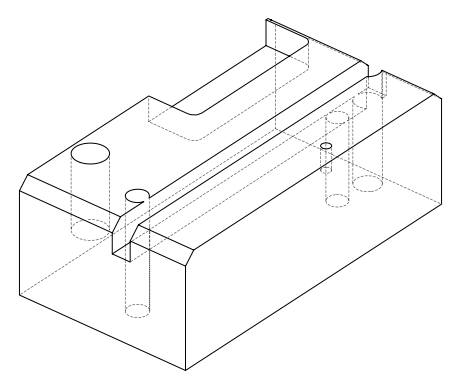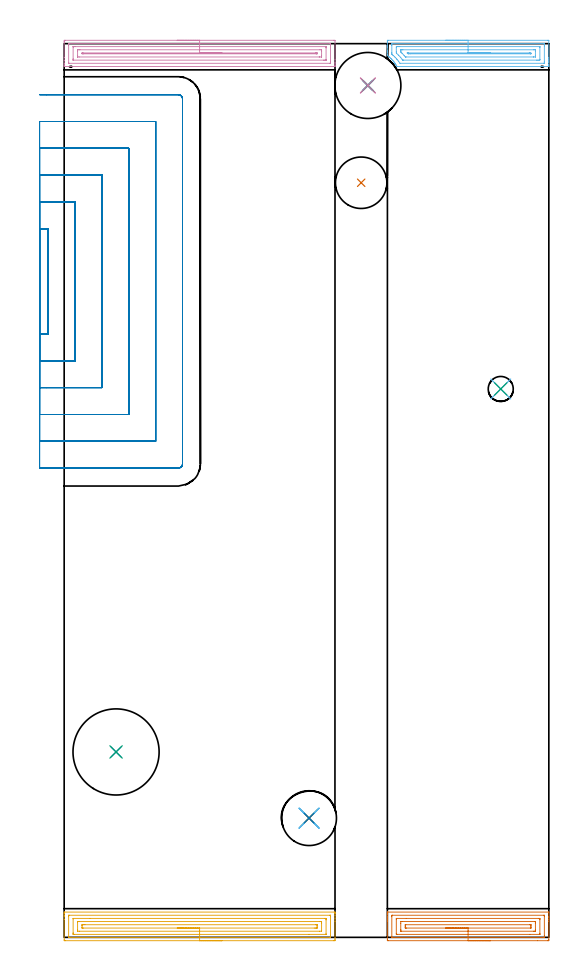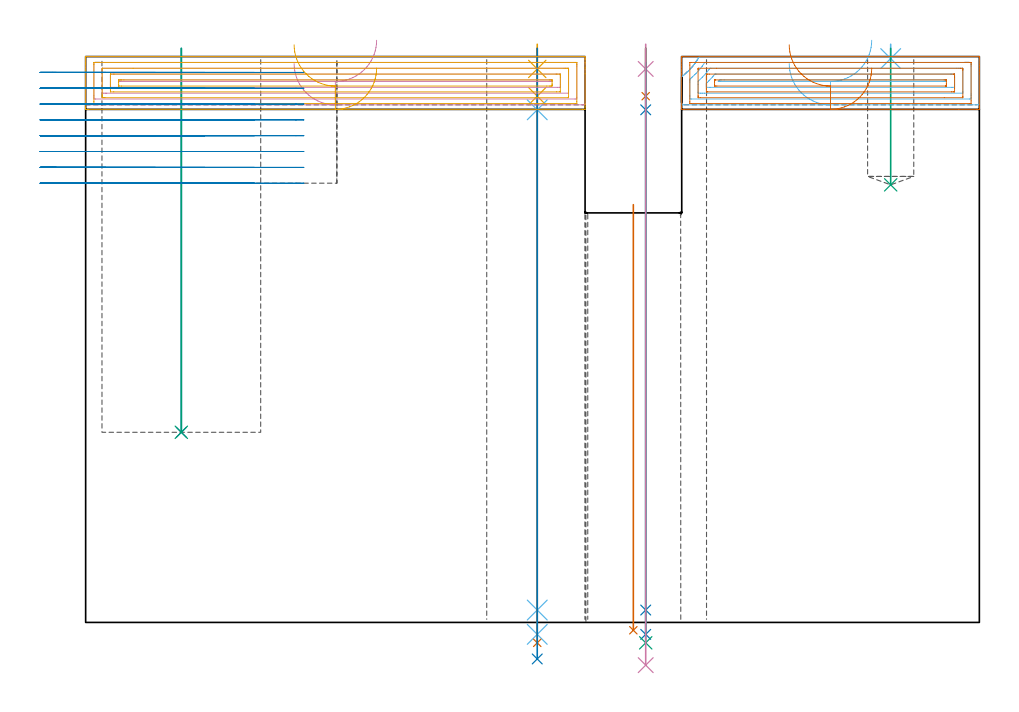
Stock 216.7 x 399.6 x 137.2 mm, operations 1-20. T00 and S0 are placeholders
(PLAN: 22 operations, 13 tool changes, 75.6 min)
(1 INDEXABLE_INSERT_DRILL_THROUGH_HOLE_FROM_SOLID | STEP1HOLE_2 | NXT0302_017 | 0.42 min | 56939 mm3)
(2 INDEXABLE_INSERT_DRILL_BLIND_HOLE_FROM_SOLID | STEP1POCKET | NXT0302_017 | 0.37 min | 37690 mm3)
(3 DRILL_TO_ENLARGE_BLIND_HOLE | STEP1POCKET | UGT0301_384 | 0.37 min | 68308 mm3)
(4 SPOT_DRILL | STEP1HOLE | NXT0321_9005460120000 | 0.05 min | 179 mm3)
(5 SPOT_DRILL_1 | STEP1HOLE_1 | NXT0321_9005460120000 | 0.05 min | 179 mm3)
(6 SPOT_DRILL_2 | STEP1POCKET_1 | NXT0321_9005460120000 | 0.03 min | 6 mm3)
(7 DRILL_BLIND_HOLE_INTO_CENTER | STEP1HOLE | NXT0301_035 | 0.05 min | 207 mm3)
(8 GUN_DRILL_THROUGH_HOLE | STEP1HOLE | UGT0307_002 | 0.63 min | 3585 mm3)
(9 SPADE_DRILL_TO_ENLARGE_THROUGH_HOLE | STEP1HOLE | UGT0306_006 | 0.58 min | 21862 mm3)
(10 DRILL_TO_ENLARGE_THROUGH_HOLE | STEP1HOLE | UGT0301_394 | 0.6 min | 67873 mm3)
(11 DRILL_BLIND_HOLE_INTO_CENTER_1 | STEP1HOLE_1 | NXT0301_035 | 0.05 min | 207 mm3)
(12 GUN_DRILL_THROUGH_HOLE_1 | STEP1HOLE_1 | UGT0307_002 | 0.62 min | 3587 mm3)
(13 SPADE_DRILL_TO_ENLARGE_THROUGH_HOLE_1 | STEP1HOLE_1 | UGT0306_006 | 0.58 min | 21859 mm3)
(14 DRILL_TO_ENLARGE_THROUGH_HOLE_1 | STEP1HOLE_1 | UGT0301_058 | 0.59 min | 38782 mm3)
(15 DRILL_BLIND_HOLE_INTO_CENTER_2 | STEP1POCKET_1 | NXT0301_083 | 0.13 min | 2915 mm3)
(16 AREA_MILL | FG_CHAMFER_SURFACE | UGT0205_001 | 5.02 min | 8711 mm3)
(17 AREA_MILL_1 | FG_CHAMFER_SURFACE_1 | UGT0205_001 | 5.09 min | 10479 mm3)
(18 AREA_MILL_2 | FG_CHAMFER_SURFACE_2 | UGT0205_001 | 3.02 min | 5240 mm3)
(19 AREA_MILL_3 | FG_CHAMFER_SURFACE_3 | UGT0205_001 | 3.13 min | 6464 mm3)
(20 MILL_SLOT | SLOT_PARTIAL_RECTANGULAR | NXT0201_012 | Follow Part, ap 4, ae 75% | 34.53 min | 340902 mm3)
(21 MILL_RECTANGULAR_SLOT | SLOT_RECTANGULAR | NXT0201_012 | Follow Part, ap 4, ae 75% | 18.02 min | 309838 mm3)
(22 MILL_RECTANGULAR_SLOT_1 | SLOT_RECTANGULAR_1 | NXT0201_012 | Follow Part, ap 4, ae 75% | 1.63 min | 4791 mm3)
(TOOL NXT0302_017 | Index. Insert Drill 23mm [880-D2300L25-05] | D23 PA176 FL115 Z2)
(TOOL UGT0301_384 | Twist Drill Flat Bottom 38.5 mm | D38.5 PA180 FL175 Z2)
(TOOL NXT0321_9005460120000 | NC Spot Drill, 142deg, 12mm, Carbide, Uncoated | D12 PA142 FL30 Z2)
(TOOL NXT0301_035 | Carbide Drill 6.4mm [860.1-0640-032A1-MM 2214] | D6.4 PA140 FL53 Z2)
(TOOL UGT0307_002 | Gun Drill 6 mm | D6 PA130 FL24 Z1)
(TOOL UGT0306_006 | Spade Drill 15.5mm | D15.5 PA132 FL10 Z2)
(TOOL UGT0301_394 | Twist Drill 29.5 mm | D29.5 PA118 FL165 Z2)
(TOOL UGT0301_058 | Twist Drill 24.5 mm | D24.5 PA118 FL160 Z2)
(TOOL NXT0301_083 | Carbide Drill 11.2mm [860.1-1120-056A1-MM 2214] | D11.2 PA140 FL72 Z2)
(TOOL UGT0205_001 | Chamfer Mill 20 x 3 x 45 deg. | D20 FL50 Z2)
(TOOL NXT0201_012 | ENDMILL 16mm [2P460-1600-NA 1630] | D16 FL38 Z6)
(OP 1 INDEXABLE_INSERT_DRILL_THROUGH_HOLE_FROM_SOLID)
G17 G21 G94 G90
T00 M6
G54
G17 G0 G90 X132.8 Y337.4 S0 M3
G43 Z147.2 H1
G94 G81 G98 Z-1.902 F250. R101.3
G80
M5
M2
(OP 2 INDEXABLE_INSERT_DRILL_BLIND_HOLE_FROM_SOLID)
G17 G21 G94 G90
T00 M6
G54
G17 G0 G90 X23.2 Y82.9 S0 M3
G43 Z147.2 H1
G94 G81 G98 Z46.1 F250. R139.2
G80
M5
M2
(OP 3 DRILL_TO_ENLARGE_BLIND_HOLE)
G17 G21 G94 G90
T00 M6
G54
G17 G0 G90 X23.2 Y82.9 S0 M3
G43 Z147.2 H0
G94 G81 G98 Z46.1 F250. R139.2
G80
M5
M2
(OP 4 SPOT_DRILL)
G17 G21 G94 G90
T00 M6
G54
G17 G0 G90 X135.8 Y380.9 S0 M3
G43 Z147.2 H0
G94 G81 G98 Z134.2 F250. R140.2
G80
M5
M2
(OP 5 SPOT_DRILL_1)
G17 G21 G94 G90
T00 M6
G54
G17 G0 G90 X109.5 Y53.3 S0 M3
G43 Z147.2 H0
G94 G81 G98 Z134.2 F250. R140.2
G80
M5
M2
(OP 6 SPOT_DRILL_2)
G17 G21 G94 G90
T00 M6
G54
G17 G0 G90 X195.2 Y245.2 S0 M3
G43 Z147.2 H0
G94 G81 G98 Z136.718 F250. R140.2
G80
M5
M2
(OP 7 DRILL_BLIND_HOLE_INTO_CENTER)
G17 G21 G94 G90
T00 M6
G54
G17 G0 G90 X135.8 Y380.9 S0 M3
G43 Z147.2 H1
G94 G81 G98 Z127.6 F250. R139.2
G80
M5
M2
(OP 8 GUN_DRILL_THROUGH_HOLE)
G17 G21 G94 G90
T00 M6
G54
G17 G0 G90 X135.8 Y380.9 M8
G43 Z147.2 H0
Z135.772
S716 M3
G94 G1 Z124.293 F125. M26
G4 X.084
Z3. F250.
G4 X.084
Z-2.899 F125.
G4 X.084
M5
M9
G0 Z135.772
Z147.2
M2
(OP 9 SPADE_DRILL_TO_ENLARGE_THROUGH_HOLE)
G17 G21 G94 G90
T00 M6
G54
G17 G0 G90 X135.8 Y380.9 S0 M3
G43 Z147.2 H0
G94 G73 G98 Z-4.951 F250. Q14.215 R139.2
G80
M5
M2
(OP 10 DRILL_TO_ENLARGE_THROUGH_HOLE)
G17 G21 G94 G90
T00 M6
G54
G17 G0 G90 X135.8 Y380.9 S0 M3
G43 Z147.2 H0
G94 G73 G98 Z-10.363 F250. Q24.594 R139.2
G80
M5
M2
(OP 11 DRILL_BLIND_HOLE_INTO_CENTER_1)
G17 G21 G94 G90
T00 M6
G54
G17 G0 G90 X109.5 Y53.3 S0 M3
G43 Z147.2 H1
G94 G81 G98 Z127.6 F250. R139.2
G80
M5
M2
(OP 12 GUN_DRILL_THROUGH_HOLE_1)
G17 G21 G94 G90
T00 M6
G54
G17 G0 G90 X109.5 Y53.3 M8
G43 Z147.2 H0
Z134.572
S716 M3
G94 G1 Z124.293 F125. M26
G4 X.084
Z3. F250.
G4 X.084
Z-2.899 F125.
G4 X.084
M5
M9
G0 Z134.572
Z147.2
M2
(OP 13 SPADE_DRILL_TO_ENLARGE_THROUGH_HOLE_1)
G17 G21 G94 G90
T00 M6
G54
G17 G0 G90 X109.5 Y53.3 S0 M3
G43 Z147.2 H0
G94 G73 G98 Z-4.951 F250. Q14.215 R139.2
G80
M5
M2
(OP 14 DRILL_TO_ENLARGE_THROUGH_HOLE_1)
G17 G21 G94 G90
T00 M6
G54
G17 G0 G90 X109.5 Y53.3 S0 M3
G43 Z147.2 H0
G94 G73 G98 Z-8.861 F250. Q24.343 R139.2
G80
M5
M2
(OP 15 DRILL_BLIND_HOLE_INTO_CENTER_2)
G17 G21 G94 G90
T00 M6
G54
G17 G0 G90 X195.2 Y245.2 S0 M3
G43 Z147.2 H1
G94 G81 G98 Z106.1 F250. R139.2
G80
M5
M2
(OP 16 AREA_MILL)
G17 G21 G94 G90
T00 M6
G54
G17 G0 G90 X50.55 Y401.1 S1061 M3
G43 Z147.2 H0
Z135.5
G94 G1 X50.588 Z134.628 F250.
X50.702 Z133.764
X50.891 Z132.912
X51.153 Z132.08
X51.487 Z131.274
X51.89 Z130.5
X52.358 Z129.764
X52.89 Z129.072
X53.479 Z128.429
X54.122 Z127.84
X54.814 Z127.309
X55.55 Z126.84
X56.324 Z126.437
X57.13 Z126.103
X57.962 Z125.841
X58.813 Z125.652
X59.678 Z125.538
X60.55 Z125.5
X120.469
X120.834 Y401.096 Z125.502
X121.09 Y401.092 Z125.506
X121.1 Y400.832 Z125.765
Y392.589 Z134.006
Y391.181 Z135.416
Y390.815 Z135.78
Y390.084 Z136.515
Y389.835 Z136.764
X121.092 Y389.434 Z137.158
X121.09 Y389.403 Z137.188
X120.916 Y389.4 Z137.2
X0.184
X0.01 Y389.403 Z137.188
X0.008 Y389.434 Z137.158
X0. Y389.835 Z136.764
Y390.085 Z136.515
Y390.815 Z135.78
Y392.068 Z134.529
Y393.476 Z133.12
Y400.311 Z126.287
X0.002 Y400.572 Z126.026
X0.008 Y401.092 Z125.506
X0.104 Y401.095 Z125.503
X0.631 Y401.1 Z125.5
X60.55
Y399.686 Z126.914
X118.679
X119.09 Y399.685 Z126.915
X119.099 Y399.269 Z127.331
X119.1 Y391.702 Z134.898
X119.099 Y391.287 Z135.313
X119.09 Y390.815 Z135.785
X118.681 Y390.814 Z135.786
X2.421
X2.01 Y390.815 Z135.785
X2.001 Y391.23 Z135.37
X2. Y398.798 Z127.802
X2.001 Y399.213 Z127.387
X2.01 Y399.685 Z126.915
X2.419 Y399.686 Z126.914
X60.55
Y398.271 Z128.329
X117.013
X117.057 Y398.27 Z128.33
X117.08 Y398.268 Z128.332
X117.087 Y398.266 Z128.334
X117.09 Y398.255 Z128.345
X117.096 Y398.118 Z128.482
X117.099 Y397.911 Z128.689
X117.1 Y397.704 Z128.896
X117.099 Y392.383 Z134.217
X117.096 Y392.313 Z134.287
X117.091 Y392.259 Z134.341
X117.087 Y392.235 Z134.365
X117.072 Y392.234 Z134.366
X116.891 Y392.231 Z134.369
X116.36 Y392.229 Z134.371
X115.997
X4.087
X4.043 Y392.23 Z134.37
X4.02 Y392.232 Z134.368
X4.013 Y392.234 Z134.366
X4.01 Y392.245 Z134.355
X4.004 Y392.382 Z134.218
X4.001 Y392.589 Z134.011
X4. Y392.796 Z133.804
Y398.117 Z128.483
X4.003 Y398.187 Z128.413
X4.009 Y398.241 Z128.359
X4.013 Y398.265 Z128.335
X4.028 Y398.266 Z128.334
X4.209 Y398.269 Z128.331
X4.74 Y398.271 Z128.329
X5.103
X60.55
Y396.857 Z129.743
X114.377
X114.987 Y396.854 Z129.746
X115.053 Y396.851 Z129.749
X115.09 Y396.848 Z129.752
X115.092 Y396.8 Z129.8
X115.096 Y396.58 Z130.02
X115.1 Y396.14 Z130.46
Y394.366 Z132.234
X115.096 Y393.921 Z132.679
X115.092 Y393.7 Z132.9
X115.09 Y393.651 Z132.949
X115.038 Y393.648 Z132.952
X114.932 Y393.645 Z132.955
X114.208 Y393.643 Z132.957
X114.04
X6.723
X6.113 Y393.646 Z132.954
X6.047 Y393.649 Z132.951
X6.01 Y393.652 Z132.948
X6.008 Y393.7 Z132.9
X6.004 Y393.92 Z132.68
X6. Y394.36 Z132.24
Y396.134 Z130.466
X6.004 Y396.579 Z130.021
X6.008 Y396.8 Z129.8
X6.01 Y396.849 Z129.751
X6.062 Y396.852 Z129.748
X6.168 Y396.854 Z129.746
X6.892 Y396.857 Z129.743
X7.06
X60.55
Y395.443 Z131.157
X112.42
X112.614 Y395.441 Z131.159
X113.003 Y395.436 Z131.164
X113.091 Y395.432 Z131.168
X113.094 Y395.405 Z131.195
X113.098 Y395.346 Z131.254
Y395.25 Z131.35
X113.093 Y395.082 Z131.518
X113.091 Y395.067 Z131.533
X113.042 Y395.063 Z131.537
X112.939 Y395.059 Z131.541
X112.809 Y395.057 Z131.543
X112.614
X8.68
X8.485 Y395.059 Z131.541
X8.097 Y395.064 Z131.536
X8.009 Y395.068 Z131.532
X8.006 Y395.095 Z131.505
X8.002 Y395.154 Z131.446
Y395.25 Z131.35
X8.007 Y395.418 Z131.182
X8.009 Y395.433 Z131.167
X8.058 Y395.437 Z131.163
X8.161 Y395.441 Z131.159
X8.291 Y395.443 Z131.157
X8.485
X60.55
X61.422 Z131.195
X62.286 Z131.309
X63.138 Z131.498
X63.97 Z131.76
X64.776 Z132.094
X65.55 Z132.497
X66.286 Z132.965
X66.978 Z133.496
X67.621 Z134.086
X68.21 Z134.729
X68.741 Z135.421
X69.21 Z136.157
X69.613 Z136.931
X69.947 Z137.737
X70.209 Z138.569
X70.398 Z139.42
X70.512 Z140.285
X70.55 Z141.157
G0 Z147.2
M5
M2
(OP 17 AREA_MILL_1)
G17 G21 G94 G90
T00 M6
G54
G17 G0 G90 X70.55 Y-1.5 S1061 M3
G43 Z147.2 H0
Z134.4
G94 G1 X70.512 Z133.528 F250.
X70.398 Z132.663
X70.209 Z131.812
X69.947 Z130.98
X69.613 Z130.174
X69.21 Z129.4
X68.742 Z128.664
X68.21 Z127.972
X67.621 Z127.329
X66.978 Z126.74
X66.286 Z126.208
X65.55 Z125.74
X64.776 Z125.337
X63.97 Z125.003
X63.138 Z124.741
X62.287 Z124.552
X61.422 Z124.438
X60.55 Z124.4
X0.631
X0.337 Y-1.497 Z124.402
X0.01 Y-1.492 Z124.406
X0. Y-1.161 Z124.736
Y8.022 Z133.917
Y9.439 Z135.335
Y9.807 Z135.702
Y10.542 Z136.442
Y10.805 Z136.704
X0.007 Y11.238 Z137.13
X0.01 Y11.297 Z137.188
X0.184 Y11.3 Z137.2
X120.916
X121.09 Y11.297 Z137.188
X121.093 Y11.238 Z137.13
X121.1 Y10.805 Z136.704
Y10.542 Z136.441
Y9.807 Z135.702
Y8.547 Z134.444
Y7.13 Z133.026
Y-0.269 Z125.628
X121.097 Y-0.899 Z124.999
X121.093 Y-1.492 Z124.406
X121.065 Y-1.494 Z124.404
X120.469 Y-1.5 Z124.4
X60.55
Y-0.086 Z125.814
X2.341
X2.183 Y-0.084 Z125.816
X2.078 Y-0.081 Z125.819
X2.009 Y-0.078 Z125.822
X2.006 Y-0.066 Z125.834
X2.003 Y-0.007 Z125.893
X2. Y0.412 Z126.312
Y9.333 Z135.233
X2.003 Y9.807 Z135.707
X2.006 Y9.858 Z135.758
X2.009 Y9.878 Z135.778
X2.103 Y9.882 Z135.782
X2.262 Y9.885 Z135.785
X118.759 Y9.886 Z135.786
X118.918 Y9.884 Z135.784
X119.023 Y9.881 Z135.781
X119.091 Y9.877 Z135.777
X119.094 Y9.866 Z135.766
X119.097 Y9.807 Z135.707
X119.1 Y9.388 Z135.288
Y0.466 Z126.366
X119.097 Y-0.007 Z125.893
X119.094 Y-0.059 Z125.841
X119.091 Y-0.078 Z125.822
X118.997 Y-0.082 Z125.818
X118.838 Y-0.085 Z125.815
X60.55 Y-0.086 Z125.814
Y1.328 Z127.228
X4.659 Y1.329 Z127.229
X4.209 Y1.33 Z127.23
X4.059 Y1.332 Z127.232
X4.014 Y1.335 Z127.235
X4.007 Y1.431 Z127.331
X4.002 Y1.569 Z127.469
X4. Y1.777 Z127.677
Y1.986 Z127.886
X4.001 Y8.229 Z134.129
X4.01 Y8.438 Z134.338
X4.02 Y8.465 Z134.365
X4.041 Y8.468 Z134.368
X4.096 Y8.471 Z134.371
X11.5 Y8.472 Z134.372
X116.441 Y8.471 Z134.371
X116.891 Y8.47 Z134.37
X117.041 Y8.467 Z134.367
X117.086 Y8.465 Z134.365
X117.093 Y8.369 Z134.269
X117.098 Y8.23 Z134.13
X117.1 Y8.022 Z133.922
Y7.814 Z133.714
X117.099 Y1.571 Z127.471
X117.09 Y1.362 Z127.262
X117.08 Y1.335 Z127.235
X117.059 Y1.332 Z127.232
X117.004 Y1.329 Z127.229
X109.46 Y1.328 Z127.228
X60.55
Y2.743 Z128.643
X6.818
X6.061 Y2.749 Z128.649
X6.022
X6.01 Y2.785 Z128.685
X6.006 Y2.894 Z128.794
X6.003 Y3.116 Z129.016
X6. Y3.559 Z129.459
X6.001 Y6.905 Z132.805
X6.003 Y7.016 Z132.916
X6.006 Y7.043 Z132.943
X6.01 Y7.051 Z132.951
X6.017 Y7.053 Z132.953
X6.072 Y7.056 Z132.956
X6.892 Y7.057 Z132.957
X114.282
X115.04 Y7.051 Z132.951
X115.078
X115.09 Y7.015 Z132.915
X115.094 Y6.905 Z132.805
X115.097 Y6.684 Z132.584
X115.1 Y6.241 Z132.141
X115.099 Y2.895 Z128.795
X115.097 Y2.784 Z128.684
X115.094 Y2.757 Z128.657
X115.09 Y2.749 Z128.649
X115.083 Y2.747 Z128.647
X115.028 Y2.744 Z128.644
X114.208 Y2.743 Z128.643
X60.55
Y4.157 Z130.057
X8.68 Y4.158 Z130.058
X8.079 Y4.161 Z130.061
X8.028 Y4.164 Z130.064
X8.01 Y4.172 Z130.072
X8.004 Y4.237 Z130.137
X8.002 Y4.454 Z130.354
X8. Y5.132 Z131.032
X8.001 Y5.346 Z131.246
X8.003 Y5.516 Z131.416
X8.007 Y5.6 Z131.5
X8.01 Y5.636 Z131.536
X8.085 Y5.638 Z131.538
X8.384 Y5.642 Z131.542
X8.68 Y5.643 Z131.543
X9.277
X112.42 Y5.642 Z131.542
X113.021 Y5.639 Z131.539
X113.072 Y5.636 Z131.536
X113.09 Y5.628 Z131.528
X113.096 Y5.563 Z131.463
X113.098 Y5.346 Z131.246
X113.1 Y4.668 Z130.568
X113.099 Y4.454 Z130.354
X113.097 Y4.284 Z130.184
X113.093 Y4.2 Z130.1
X113.09 Y4.164 Z130.064
X113.015 Y4.162 Z130.062
X112.716 Y4.158 Z130.058
X112.42 Y4.157 Z130.057
X111.823
X60.55
X59.678 Z130.095
X58.814 Z130.209
X57.962 Z130.398
X57.13 Z130.66
X56.324 Z130.994
X55.55 Z131.397
X54.814 Z131.865
X54.122 Z132.396
X53.479 Z132.986
X52.89 Z133.629
X52.359 Z134.321
X51.89 Z135.057
X51.487 Z135.831
X51.153 Z136.637
X50.891 Z137.469
X50.702 Z138.32
X50.588 Z139.185
X50.55 Z140.057
G0 Z147.2
M5
M2
(OP 18 AREA_MILL_2)
G17 G21 G94 G90
T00 M6
G54
G17 G0 G90 X170.6 Y401.1 S1061 M3
G43 Z147.2 H0
Z135.5
G94 G1 X170.638 Z134.628 F250.
X170.752 Z133.764
X170.941 Z132.912
X171.203 Z132.08
X171.537 Z131.274
X171.94 Z130.5
X172.409 Z129.764
X172.94 Z129.072
X173.529 Z128.429
X174.172 Z127.84
X174.864 Z127.308
X175.6 Z126.84
X176.374 Z126.437
X177.18 Z126.103
X178.012 Z125.841
X178.864 Z125.652
X179.728 Z125.538
X180.6 Z125.5
X216.147
X216.511 Y401.096 Z125.502
X216.69 Y401.091 Z125.505
X216.7 Y400.907 Z125.689
Y393.476 Z133.118
Y392.805 Z133.792
Y392.589 Z134.008
Y391.918 Z134.679
Y391.702 Z134.894
Y391.27 Z135.329
Y390.361 Z136.238
Y389.928 Z136.67
Y389.657 Z136.941
X216.693 Y389.419 Z137.173
X216.69 Y389.403 Z137.189
X216.592 Y389.4 Z137.2
X149.052
X148.79 Y389.404 Z137.19
X148.756 Y389.456 Z137.14
X148.478 Y389.928 Z136.668
X148.297 Y390.222 Z136.377
X148.197 Y390.372 Z136.224
X148.087 Y390.539 Z136.06
X148.015 Y390.649 Z135.951
X147.904 Y390.815 Z135.78
X147.797 Y390.979 Z135.621
X147.787 Y390.993 Z135.607
X147.719 Y391.084 Z135.516
X147.704 Y391.104 Z135.495
X147.58 Y391.259 Z135.337
X147.423 Y391.458 Z135.141
X147.38 Y391.513 Z135.087
X147.004 Y391.986 Z134.614
X146.9 Y392.109 Z134.491
X146.534 Y392.506 Z134.092
X146.187 Y392.867 Z133.731
X146.014 Y393.039 Z133.56
X145.62 Y393.399 Z133.2
X145.218 Y393.75 Z132.85
X145.127 Y393.824 Z132.775
X144.608 Y394.231 Z132.369
X144.508 Y394.314 Z132.284
X144.507 Y394.363 Z132.235
X144.5 Y394.796 Z131.803
Y395.704 Z130.894
Y396.137 Z130.459
Y396.353 Z130.244
Y398.127 Z128.471
Y398.798 Z127.796
Y400.236 Z126.359
X144.503 Y400.572 Z126.024
X144.507 Y401.091 Z125.505
X144.531 Y401.093 Z125.503
X145.053 Y401.1 Z125.5
X180.6
Y399.686 Z126.914
X214.369
X214.69 Y399.685 Z126.915
X214.697 Y399.359 Z127.241
X214.699 Y398.798 Z127.802
X214.7 Y398.468 Z128.132
X214.699 Y391.702 Z134.898
X214.698 Y391.375 Z135.225
X214.69 Y390.815 Z135.785
X214.371 Y390.814 Z135.786
X150.386
X150.124 Y390.815 Z135.785
X149.583 Y391.616 Z134.984
X149.509 Y391.715 Z134.885
X149.496 Y391.732 Z134.868
X148.809 Y392.589 Z134.011
X148.607 Y392.833 Z133.767
X148.009 Y393.476 Z133.124
X147.719 Y393.773 Z132.827
X147.078 Y394.363 Z132.237
X146.83 Y394.586 Z132.014
X146.525 Y394.85 Z131.75
X146.51 Y394.921 Z131.679
X146.505 Y395.25 Z131.35
X146.501 Y395.579 Z131.021
Y398.798 Z127.802
X146.502 Y399.125 Z127.475
X146.51 Y399.685 Z126.915
X146.829 Y399.686 Z126.914
X180.6
Y398.272 Z128.328
X212.593 Y398.271 Z128.329
X212.644 Y398.27 Z128.33
X212.675 Y398.268 Z128.332
X212.685 Y398.266 Z128.334
X212.69 Y398.232 Z128.368
X212.697 Y398.018 Z128.582
X212.699 Y397.911 Z128.689
Y392.589 Z134.011
X212.698 Y392.484 Z134.116
X212.69 Y392.375 Z134.225
X212.674 Y392.235 Z134.365
X212.593 Y392.234 Z134.366
X212.064 Y392.23 Z134.37
X211.704 Y392.229 Z134.371
X211.177 Y392.228 Z134.372
X151.634 Y392.229 Z134.371
X151.454 Y392.231 Z134.369
X151.41 Y392.233 Z134.367
X151.393 Y392.235 Z134.365
X151.357 Y392.278 Z134.322
X151.274 Y392.381 Z134.219
X151.109 Y392.589 Z134.011
X150.487 Y393.374 Z133.226
X150.403 Y393.476 Z133.124
X150.385 Y393.497 Z133.103
X149.579 Y394.363 Z132.237
X149.496 Y394.448 Z132.152
X148.647 Y395.25 Z131.35
X148.607 Y395.288 Z131.312
X148.51 Y395.389 Z131.211
X148.5 Y396.137 Z130.463
X148.502 Y398.016 Z128.584
X148.51 Y398.125 Z128.475
X148.526 Y398.265 Z128.335
X148.607 Y398.266 Z128.334
X149.136 Y398.27 Z128.33
X149.496 Y398.271 Z128.329
X150.023 Y398.272 Z128.328
X180.6
Y396.857 Z129.743
X209.927
X210.094 Y396.856 Z129.744
X210.665 Y396.85 Z129.75
X210.69 Y396.848 Z129.752
X210.693 Y396.814 Z129.786
X210.697 Y396.734 Z129.866
X210.699 Y396.573 Z130.027
X210.7 Y396.252 Z130.348
Y394.363 Z132.237
X210.698 Y393.977 Z132.623
X210.695 Y393.784 Z132.816
X210.691 Y393.688 Z132.912
X210.687 Y393.649 Z132.951
X210.643 Y393.648 Z132.952
X209.927 Y393.643 Z132.957
X209.76
X152.884
X152.704 Y393.645 Z132.955
X152.614 Y393.647 Z132.953
X152.574 Y393.649 Z132.951
X152.162 Y394.143 Z132.457
X151.965 Y394.363 Z132.237
X151.274 Y395.116 Z131.484
X151.143 Y395.25 Z131.35
X151.012 Y395.379 Z131.221
X150.68 Y395.704 Z130.896
X150.51 Y395.88 Z130.72
X150.506 Y395.926 Z130.674
X150.501 Y396.021 Z130.579
Y396.137 Z130.463
X150.502 Y396.523 Z130.077
X150.505 Y396.716 Z129.884
X150.509 Y396.812 Z129.788
X150.513 Y396.851 Z129.749
X150.557 Y396.852 Z129.748
X151.274 Y396.857 Z129.743
X151.441
X180.6
Y395.443 Z131.157
X207.956 Y395.442 Z131.158
X208.149 Y395.441 Z131.159
X208.342 Y395.437 Z131.163
X208.69 Y395.426 Z131.174
X208.695 Y395.25 Z131.35
X208.696 Y395.113 Z131.487
X208.694 Y395.079 Z131.521
X208.691 Y395.067 Z131.533
X208.664 Y395.064 Z131.536
X208.536 Y395.06 Z131.54
X208.342 Y395.057 Z131.543
X154.828
X154.132 Y395.058 Z131.542
X153.94 Y395.06 Z131.54
X153.751 Y395.064 Z131.536
X153.556 Y395.25 Z131.35
X153.432 Y395.381 Z131.219
X153.393 Y395.426 Z131.174
X153.389 Y395.437 Z131.163
X153.424 Y395.438 Z131.162
X153.553 Y395.441 Z131.159
X153.746 Y395.443 Z131.157
X153.94
X180.6
X181.472 Z131.195
X182.337 Z131.309
X183.188 Z131.498
X184.02 Z131.76
X184.826 Z132.094
X185.6 Z132.497
X186.336 Z132.965
X187.028 Z133.496
X187.671 Z134.086
X188.26 Z134.729
X188.792 Z135.421
X189.26 Z136.157
X189.663 Z136.931
X189.997 Z137.737
X190.259 Z138.569
X190.448 Z139.42
X190.562 Z140.285
X190.6 Z141.157
G0 Z147.2
M5
M2
(OP 19 AREA_MILL_3)
G17 G21 G94 G90
T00 M6
G54
G17 G0 G90 X190.6 Y-1.5 S1061 M3
G43 Z147.2 H0
Z134.4
G94 G1 X190.562 Z133.528 F250.
X190.448 Z132.664
X190.259 Z131.812
X189.997 Z130.98
X189.663 Z130.174
X189.26 Z129.4
X188.792 Z128.664
X188.26 Z127.972
X187.671 Z127.329
X187.028 Z126.74
X186.336 Z126.208
X185.6 Z125.74
X184.826 Z125.337
X184.02 Z125.003
X183.188 Z124.741
X182.336 Z124.552
X181.472 Z124.438
X180.6 Z124.4
X145.053 Y-1.499 Z124.401
X144.506 Y-1.491 Z124.405
X144.503 Y-1.451 Z124.445
X144.5 Y-0.899 Z124.998
Y7.13 Z133.024
Y7.805 Z133.703
Y8.022 Z133.92
Y8.697 Z134.594
Y8.915 Z134.811
Y9.349 Z135.248
Y10.264 Z136.163
Y10.699 Z136.597
Y11.007 Z136.906
Y11.284 Z137.176
X144.508 Y11.297 Z137.189
X144.608 Y11.3 Z137.2
X216.592
X216.69 Y11.297 Z137.189
X216.693 Y11.265 Z137.157
X216.7 Y11.007 Z136.905
Y9.35 Z135.249
Y8.915 Z134.811
Y8.697 Z134.594
Y8.022 Z133.92
Y7.805 Z133.702
Y7.13 Z133.024
Y-0.899 Z124.998
X216.698 Y-1.239 Z124.658
X216.69 Y-1.491 Z124.405
X216.438 Y-1.499 Z124.399
X216.147 Y-1.5 Z124.4
X211.704
X180.6
Y-0.086 Z125.814
X146.751 Y-0.085 Z125.815
X146.595 Y-0.081 Z125.819
X146.509 Y-0.076 Z125.824
X146.505 Y-0.054 Z125.846
X146.502 Y-0.007 Z125.893
X146.5 Y0.324 Z126.224
X146.501 Y9.245 Z135.145
X146.51 Y9.807 Z135.707
X146.524 Y9.879 Z135.779
X146.673 Y9.884 Z135.784
X146.752 Y9.885 Z135.785
X214.449
X214.606 Y9.881 Z135.781
X214.691 Y9.876 Z135.776
X214.695 Y9.854 Z135.754
X214.698 Y9.807 Z135.707
X214.7 Y9.475 Z135.375
X214.699 Y0.555 Z126.455
X214.69 Y-0.007 Z125.893
X214.676 Y-0.079 Z125.821
X214.527 Y-0.084 Z125.816
X214.448 Y-0.086 Z125.814
X180.6
Y1.328 Z127.228
X149.054 Y1.329 Z127.229
X148.607 Y1.33 Z127.23
X148.544 Y1.332 Z127.232
X148.514 Y1.335 Z127.235
X148.508 Y1.454 Z127.354
X148.502 Y1.67 Z127.57
X148.5 Y1.777 Z127.677
Y8.13 Z134.03
X148.503 Y8.238 Z134.138
X148.51 Y8.452 Z134.352
X148.517 Y8.466 Z134.366
X148.525 Y8.468 Z134.368
X148.552 Y8.471 Z134.371
X152.965 Y8.472 Z134.372
X212.145 Y8.471 Z134.371
X212.593 Y8.469 Z134.369
X212.656 Y8.468 Z134.368
X212.686 Y8.465 Z134.365
X212.692 Y8.346 Z134.246
X212.698 Y8.13 Z134.03
X212.7 Y8.022 Z133.922
Y1.67 Z127.57
X212.697 Y1.562 Z127.462
X212.69 Y1.347 Z127.247
X212.683 Y1.334 Z127.234
X212.675 Y1.332 Z127.232
X212.648 Y1.329 Z127.229
X208.207 Y1.328 Z127.228
X180.6
Y2.743 Z128.643
X150.833
X150.649 Y2.744 Z128.644
X150.557 Y2.747 Z128.647
X150.519 Y2.749 Z128.649
X150.51 Y2.776 Z128.676
X150.501 Y3.445 Z129.345
X150.5 Y3.562 Z129.462
X150.501 Y6.238 Z132.138
X150.508 Y7.006 Z132.906
X150.517 Y7.051 Z132.951
X150.56 Y7.053 Z132.953
X150.662 Y7.056 Z132.956
X150.865 Y7.057 Z132.957
X151.273
X210.367
X210.551 Y7.056 Z132.956
X210.643 Y7.053 Z132.953
X210.681 Y7.051 Z132.951
X210.69 Y7.024 Z132.924
X210.699 Y6.354 Z132.254
X210.7 Y6.238 Z132.138
X210.699 Y3.562 Z129.462
X210.692 Y2.794 Z128.694
X210.683 Y2.749 Z128.649
X210.64 Y2.747 Z128.647
X210.538 Y2.744 Z128.644
X210.335 Y2.743 Z128.643
X209.927
X180.6
Y4.157 Z130.057
X153.051 Y4.158 Z130.058
X152.755 Y4.16 Z130.06
X152.559 Y4.164 Z130.064
X152.509 Y4.17 Z130.07
X152.506 Y4.203 Z130.103
X152.503 Y4.27 Z130.17
X152.501 Y4.454 Z130.354
X152.5 Y5.007 Z130.907
X152.502 Y5.346 Z131.246
X152.507 Y5.622 Z131.522
X152.51 Y5.634 Z131.534
X152.527 Y5.637 Z131.537
X152.577 Y5.641 Z131.541
X152.656 Y5.643 Z131.543
X152.755
X208.149 Y5.642 Z131.542
X208.445 Y5.64 Z131.54
X208.641 Y5.636 Z131.536
X208.691 Y5.63 Z131.53
X208.694 Y5.597 Z131.497
X208.697 Y5.53 Z131.43
X208.699 Y5.346 Z131.246
X208.7 Y4.793 Z130.693
X208.698 Y4.454 Z130.354
X208.693 Y4.178 Z130.078
X208.69 Y4.166 Z130.066
X208.673 Y4.163 Z130.063
X208.622 Y4.159 Z130.059
X208.544 Y4.157 Z130.057
X208.445
X180.6
X179.728 Z130.095
X178.864 Z130.209
X178.012 Z130.398
X177.18 Z130.66
X176.374 Z130.994
X175.6 Z131.397
X174.864 Z131.865
X174.172 Z132.396
X173.529 Z132.986
X172.94 Z133.629
X172.408 Z134.321
X171.94 Z135.057
X171.537 Z135.831
X171.203 Z136.637
X170.941 Z137.469
X170.752 Z138.32
X170.638 Z139.185
X170.6 Z140.057
G0 Z147.2
M5
M2
(OP 20 MILL_SLOT)
G17 G21 G94 G90
T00 M6
G54
G17 G0 G90 X-11. Y269.8 S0 M3
G43 Z147.2 H1
Z133.363
G94 G1 X-8. F250.
X-7.1 F500.
Y316.8
X-8.
X-11. F250.
Y257.8
X-8.
X4.9 F500.
Y328.8
X-8.
X-11. F250.
Y245.8
X-8.
X16.9 F500.
Y340.8
X-8.
X-11. F250.
Y233.8
X-8.
X28.9 F500.
Y352.8
X-8.
X-11. F250.
Y221.8
X-8.
X40.9 F500.
Y364.8
X-8.
X-11. F250.
Y209.8
X-8.
X51. F500.
G3 X52.9 Y211.7 R1.9
G1 Y374.9
G3 X51. Y376.8 R1.9
G1 X-8.
X-11. F250.
G0 Y269.8 Z129.525
G1 X-8.
X-7.1 F500.
Y316.8
X-8.
X-11. F250.
Y257.8
X-8.
X4.9 F500.
Y328.8
X-8.
X-11. F250.
Y245.8
X-8.
X16.9 F500.
Y340.8
X-8.
X-11. F250.
Y233.8
X-8.
X28.9 F500.
Y352.8
X-8.
X-11. F250.
Y221.8
X-8.
X40.9 F500.
Y364.8
X-8.
X-11. F250.
Y209.8
X-8.
X51. F500.
G3 X52.9 Y211.7 R1.9
G1 Y374.9
G3 X51. Y376.8 R1.9
G1 X-8.
X-11. F250.
G0 Y269.8 Z125.688
G1 X-8.
X-7.1 F500.
Y316.8
X-8.
X-11. F250.
Y257.8
X-8.
X4.9 F500.
Y328.8
X-8.
X-11. F250.
Y245.8
X-8.
X16.9 F500.
Y340.8
X-8.
X-11. F250.
Y233.8
X-8.
X28.9 F500.
Y352.8
X-8.
X-11. F250.
Y221.8
X-8.
X40.9 F500.
Y364.8
X-8.
X-11. F250.
Y209.8
X-8.
X51. F500.
G3 X52.9 Y211.7 R1.9
G1 Y374.9
G3 X51. Y376.8 R1.9
G1 X-8.
X-11. F250.
G0 Y269.8 Z121.85
G1 X-8.
X-7.1 F500.
Y316.8
X-8.
X-11. F250.
Y257.8
X-8.
X4.9 F500.
Y328.8
X-8.
X-11. F250.
Y245.8
X-8.
X16.9 F500.
Y340.8
X-8.
X-11. F250.
Y233.8
X-8.
X28.9 F500.
Y352.8
X-8.
X-11. F250.
Y221.8
X-8.
X40.9 F500.
Y364.8
X-8.
X-11. F250.
Y209.8
X-8.
X51. F500.
G3 X52.9 Y211.7 R1.9
G1 Y374.9
G3 X51. Y376.8 R1.9
G1 X-8.
X-11. F250.
G0 Y269.8 Z118.013
G1 X-8.
X-7.1 F500.
Y316.8
X-8.
X-11. F250.
Y257.8
X-8.
X4.9 F500.
Y328.8
X-8.
X-11. F250.
Y245.8
X-8.
X16.9 F500.
Y340.8
X-8.
X-11. F250.
Y233.8
X-8.
X28.9 F500.
Y352.8
X-8.
X-11. F250.
Y221.8
X-8.
X40.9 F500.
Y364.8
X-8.
X-11. F250.
Y209.8
X-8.
X51. F500.
G3 X52.9 Y211.7 R1.9
G1 Y374.9
G3 X51. Y376.8 R1.9
G1 X-8.
X-11. F250.
G0 Y269.8 Z114.175
G1 X-8.
X-7.1 F500.
Y316.8
X-8.
X-11. F250.
Y257.8
X-8.
X4.9 F500.
Y328.8
X-8.
X-11. F250.
Y245.8
X-8.
X16.9 F500.
Y340.8
X-8.
X-11. F250.
Y233.8
X-8.
X28.9 F500.
Y352.8
X-8.
X-11. F250.
Y221.8
X-8.
X40.9 F500.
Y364.8
X-8.
X-11. F250.
Y209.8
X-8.
X51. F500.
G3 X52.9 Y211.7 R1.9
G1 Y374.9
G3 X51. Y376.8 R1.9
G1 X-8.
X-11. F250.
G0 Y269.8 Z110.338
G1 X-8.
X-7.1 F500.
Y316.8
X-8.
X-11. F250.
Y257.8
X-8.
X4.9 F500.
Y328.8
X-8.
X-11. F250.
Y245.8
X-8.
X16.9 F500.
Y340.8
X-8.
X-11. F250.
Y233.8
X-8.
X28.9 F500.
Y352.8
X-8.
X-11. F250.
Y221.8
X-8.
X40.9 F500.
Y364.8
X-8.
X-11. F250.
Y209.8
X-8.
X51. F500.
G3 X52.9 Y211.7 R1.9
G1 Y374.9
G3 X51. Y376.8 R1.9
G1 X-8.
X-11. F250.
G0 Y269.8 Z106.5
G1 X-8.
X-7.1 F500.
Y316.8
X-8.
X-11. F250.
Y257.8
X-8.
X4.9 F500.
Y328.8
X-8.
X-11. F250.
Y245.8
X-8.
X16.9 F500.
Y340.8
X-8.
X-11. F250.
Y233.8
X-8.
X28.9 F500.
Y352.8
X-8.
X-11. F250.
Y221.8
X-8.
X40.9 F500.
Y364.8
X-8.
X-11. F250.
Y209.8
X-8.
X51. F500.
G3 X52.9 Y211.7 R1.9
G1 Y374.9
G3 X51. Y376.8 R1.9
G1 X-8.
X-11. F250.
G0 Z147.2
M5
M2
